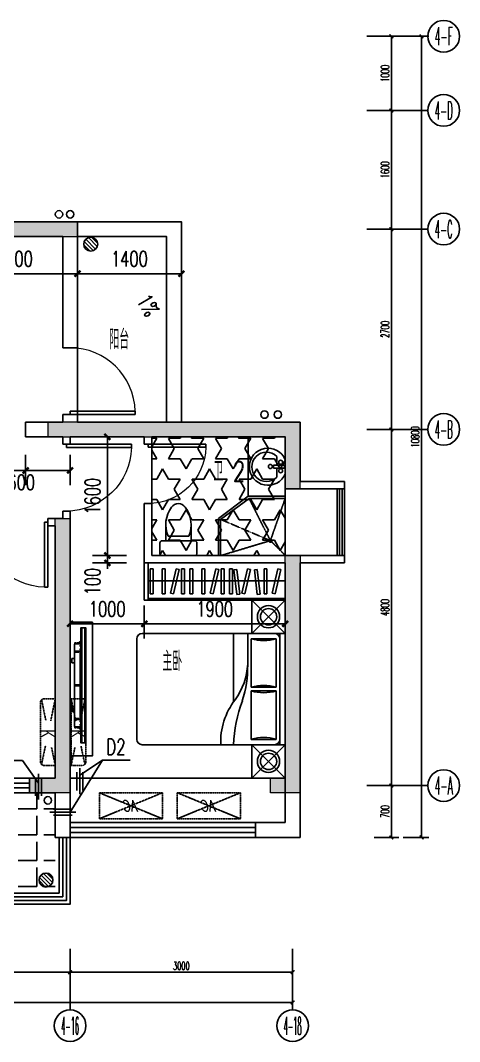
# Model space of a CAD drawing. Extents: x 184967 to 628822, y -100826 to 121332.
# Drawn here: x 327193 to 333115, y 1442 to 15207 of the extents above; entities that cross this region are included whole.
import ezdxf
from ezdxf.enums import TextEntityAlignment as Align

# ---------------------------------------------------------------- set-up
doc = ezdxf.new("R2010")
doc.units = 0
doc.header["$MEASUREMENT"] = 0
doc.linetypes.add('DASH', pattern=[0.35, 0.25, -0.1])
for name, color, linetype in [('1-涂料1', 251, 'Continuous'), ('AXIS_TEXT', 7, 'Continuous'), ('DIM_LEAD', 3, 'Continuous'), ('EQUIP_地漏', 7, 'Continuous'), ('fur', 252, 'Continuous'), ('KT', 8, 'DASH'), ('lvtry', 9, 'Continuous'), ('PS', 60, 'Continuous'), ('PUB_DIM', 3, 'Continuous'), ('pub_dim1', 190, 'Continuous'), ('PUB_TEXT', 7, 'Continuous'), ('TEXT', 7, 'Continuous'), ('VPIPE-凝结', 150, 'TG_N'), ('VPIPE-污水', 2, 'DASH'), ('VPIPE-直饮', 140, 'TG_Y'), ('VPIPE-通气', 7, 'TG_T'), ('VPIPE-雨水', 4, 'TG_Y'), ('WALL', 145, 'Continuous'), ('WINDOW', 141, 'Continuous'), ('厨洁具', 8, 'Continuous'), ('栏杆', 4, 'Continuous'), ('看线', 67, 'Continuous'), ('降板填充', 251, 'Continuous')]:
    doc.layers.add(name, color=color, linetype=linetype)
doc.layers.add('4#6#-col-2F~31F$0$COLU', color=7, linetype='Continuous', lineweight=0)
doc.layers.add('4#6#-col-2F~31F$0$COLU_HATCH', color=251, linetype='Continuous', lineweight=0)
doc.styles.add('_TCH_AXIS', font='COMPLEX', dxfattribs={"bigfont": 'GBCBIG'})
doc.styles.add('_TCH_DIM', font='SIMPLEX', dxfattribs={"bigfont": 'GBCBIG'})
doc.styles.add('_TCH_DIM_T3', font='SIMPLEX', dxfattribs={"width": 0.705882, "bigfont": 'GBCBIG'})
doc.styles.add('COMPLEX', font='COMPLEX')
doc.styles.add('ENGLISH', font='italict.shx')
doc.styles.add('LHZ', font='RS5.SHX', dxfattribs={"width": 0.7, "height": 2000, "bigfont": 'HZTXT.shx'})
doc.styles.get("Standard").update_dxf_attribs({"font": 'gbenor.shx', "bigfont": 'gbcbig.shx'})
doc.styles.add('TG_LINETYPE', font='GBXWXT', dxfattribs={"width": 0.7, "height": 3, "bigfont": 'GBCBIG'})
doc.styles.add('宋体', font='romans.shx', dxfattribs={"height": 2, "bigfont": 'gbcbig.shx'})
doc.styles.add('尺寸标注', font='txt.shx', dxfattribs={"width": 0.6, "height": 110})
doc.linetypes.add('TG_N', pattern='A,3,-0.34,["N",TG_LINETYPE,S=0.1,R=0,X=-0.23,Y=-0.08],0', length=3.34)
doc.linetypes.add('TG_T', pattern='A,2,-0.3,["T",TG_LINETYPE,S=0.1,R=0,X=-0.23,Y=-0.1],0', length=2.3)
doc.linetypes.add('TG_Y', pattern='A,3,-0.34,["Y",TG_LINETYPE,S=0.1,R=0,X=-0.23,Y=-0.08],0', length=3.34)
doc.dimstyles.new('1-50', dxfattribs={"dimscale": 50, "dimtxt": 110, "dimasz": 1, "dimexe": 2, "dimexo": 2, "dimgap": 0.6, "dimtad": 1, "dimdec": 0, "dimrnd": 5, "dimtxsty": '尺寸标注', "dimblk": 'ARCHTICK', "dimcen": 2.5, "dimclrd": 251, "dimclre": 251, "dimclrt": 50, "dimadec": 0, "dimazin": 0, "dimtfac": 1, "dimtdec": 0, "dimtix": 1, "dimtmove": 2, "dimatfit": 3, "dimldrblk": 'DOT', "dimfxl": 0, "dimarcsym": 0})
doc.dimstyles.new('_TCH_ARCH&&80', dxfattribs={"dimtxt": 204, "dimasz": 80, "dimexe": 200, "dimexo": 240, "dimgap": 98, "dimtad": 1, "dimdec": 0, "dimzin": 0, "dimdsep": 46, "dimtxsty": '_TCH_DIM_T3', "dimblk": 'ARCHTICK', "dimcen": 0.09, "dimclrt": 7, "dimazin": 2, "dimtfac": 1, "dimtdec": 0, "dimtix": 1, "dimtmove": 2, "dimatfit": 3, "dimfxl": 0, "dimtolj": 1, "dimtzin": 0, "dimarcsym": 0})

# ---------------------------------------------------------------- blocks, each defined once
blk = doc.blocks.new('$TwtSys$00000141')
for p, q in [((-94, 8), (-10, 92)), ((-94, 8), (-10, 92)), ((-87, -35), (35, 87)), ((-87, -35), (35, 87)), ((-66, -66), (66, 66)), ((-66, -66), (66, 66)), ((-32, -87), (88, 33)), ((-32, -87), (88, 33)), ((11, -92), (92, -11)), ((11, -92), (92, -11))]:
    blk.add_line(p, q)
blk.add_circle((0, 0), 94)
blk.add_circle((0, 0), 94)
blk = doc.blocks.new('A$C66E365A4')
at = {"layer": '栏杆'}
for p, q in [((0, 0), (0, -350)), ((-40, -50), (-40, -300)), ((40, -50), (40, -300))]:
    blk.add_line(p, q, dxfattribs=at)
blk = doc.blocks.new('BGSKT')
at = {"layer": 'KT'}
for p, q in [((296983, 262162), (297281, 262100)), ((297883, 262162), (297640, 262111)), ((297274, 262034), (296998, 261977)), ((297624, 262028), (297869, 261977))]:
    blk.add_line(p, q, dxfattribs=at)
blk.add_lwpolyline([(296983, 262162), (297883, 262162), (297883, 262012, -0.414214), (297833, 261962), (297033, 261962, -0.414214), (296983, 262012)], format="xyb", close=True, dxfattribs=at)
at = {"layer": 'KT', "style": 'LHZ', "width": 0.7}
blk.add_text('K', height=180, dxfattribs=at).set_placement((297397, 261969))
blk = doc.blocks.new('FDBGF')
at = {"layer": 'lvtry'}
for p, q in [((235436, 33878), (234799, 33242)), ((236001, 33312), (235436, 33878)), ((236001, 33312), (235436, 33878)), ((235635, 32989), (235980, 33334)), ((235648, 32959), (236001, 33312)), ((235153, 32888), (234799, 33242)), ((235165, 32918), (234820, 33263)), ((235648, 32959), (235153, 32888)), ((235635, 32989), (235165, 32918))]:
    blk.add_line(p, q, dxfattribs=at)
at = {"layer": 'lvtry', "linetype": 'DASH'}
for q in [(235436, 33878), (234820, 33263), (235165, 32919), (235636, 32989), (235980, 33334)]:
    blk.add_line((235436, 33595), q, dxfattribs=at)
blk.add_circle((235436, 33595), 20, dxfattribs=at)
blk = doc.blocks.new('WRFDXGB')
at = {"layer": 'fur'}
for p, q in [((928926, 867292), (930826, 867292)), ((928926, 867292), (928926, 866792)), ((928976, 867292), (928976, 866792)), ((929005, 867212), (929005, 866876)), ((929045, 867212), (929005, 867212)), ((929045, 866876), (929045, 867212)), ((929165, 867212), (929165, 866876)), ((929206, 867212), (929165, 867212)), ((929206, 866876), (929206, 867212)), ((929355, 867212), (929279, 866884)), ((929318, 866875), (929394, 867203)), ((929394, 867203), (929355, 867212)), ((929428, 867212), (929428, 866876)), ((929468, 867212), (929428, 867212)), ((929468, 866876), (929468, 867212)), ((929541, 867212), (929541, 866876)), ((929581, 867212), (929541, 867212)), ((929581, 866876), (929581, 867212)), ((929700, 867212), (929700, 866876)), ((929741, 867212), (929700, 867212)), ((929741, 866876), (929741, 867212)), ((929890, 867212), (929814, 866884)), ((929853, 866875), (929929, 867203)), ((929929, 867203), (929890, 867212)), ((929963, 867212), (929963, 866876)), ((930003, 867212), (929963, 867212)), ((930003, 866876), (930003, 867212)), ((930076, 867212), (930076, 866876)), ((930116, 867212), (930076, 867212)), ((930116, 866876), (930116, 867212)), ((930174, 867204), (930134, 867199)), ((930134, 867199), (930174, 866866)), ((930214, 866871), (930174, 867204)), ((930319, 867212), (930243, 866884)), ((930282, 866875), (930358, 867203)), ((930358, 867203), (930319, 867212)), ((930450, 867204), (930410, 867199)), ((930410, 867199), (930450, 866866)), ((930490, 866871), (930450, 867204)), ((930540, 867212), (930540, 866876)), ((930580, 867212), (930540, 867212)), ((930580, 866876), (930580, 867212)), ((930728, 867212), (930652, 866884)), ((930691, 866875), (930767, 867203)), ((930767, 867203), (930728, 867212)), ((930826, 867292), (930826, 866792)), ((928976, 867052), (930826, 867052)), ((928926, 866792), (930826, 866792)), ((928976, 866812), (930826, 866812)), ((929005, 866876), (929045, 866876)), ((929165, 866876), (929206, 866876)), ((929279, 866884), (929318, 866875)), ((929428, 866876), (929468, 866876)), ((929541, 866876), (929581, 866876)), ((929700, 866876), (929741, 866876)), ((929814, 866884), (929853, 866875)), ((929963, 866876), (930003, 866876)), ((930076, 866876), (930116, 866876)), ((930174, 866866), (930214, 866871)), ((930243, 866884), (930282, 866875)), ((930450, 866866), (930490, 866871)), ((930540, 866876), (930580, 866876)), ((930652, 866884), (930691, 866875))]:
    blk.add_line(p, q, dxfattribs=at)
blk = doc.blocks.new('_C1IBA')
at = {"layer": 'fur'}
for p, q in [((450, 750), (0, 1200)), ((0, 750), (450, 1200)), ((0, -750), (450, -1200)), ((450, -750), (0, -1200))]:
    blk.add_line(p, q, dxfattribs=at)
at = {"layer": 'fur', "linetype": 'ByBlock'}
for p, q in [((0, -750), (0, 750)), ((72, 750), (0, 750)), ((72, -750), (72, 750)), ((145, 750), (1928, 750)), ((506, 325), (506, 750)), ((699, -169), (699, 750)), ((458, 678), (121, 678)), ((121, 678), (121, 24)), ((458, 24), (458, 678)), ((2000, 678), (2000, -678)), ((121, 24), (458, 24)), ((458, -24), (121, -24)), ((121, -24), (121, -678)), ((458, -678), (458, -24)), ((121, -678), (458, -678)), ((72, -750), (0, -750)), ((1928, -750), (145, -750))]:
    blk.add_line(p, q, dxfattribs=at)
at = {"layer": 'fur'}
for points in [[(0, 750), (450, 750), (450, 1200), (0, 1200)], [(0, -750), (450, -750), (450, -1200), (0, -1200)]]:
    blk.add_lwpolyline(points, close=True, dxfattribs=at)
for centre, radius in [((225, 975), 150), ((225, 975), 110), ((225, -975), 150), ((225, -975), 110)]:
    blk.add_circle(centre, radius, dxfattribs=at)
at = {"layer": 'fur', "linetype": 'ByBlock'}
for centre, radius, start, end in [((145, 678), 72.3, 90, 180), ((1928, 678), 72.3, 0, 90), ((289, 1256), 603, 253.7398, 286.2602), ((1391, 377), 886, 182.5398, 216.0403), ((2019, 306), 1513, 179.2582, 197.8034), ((289, -554), 603, 73.7398, 106.2602), ((289, 554), 603, 253.7398, 286.2602), ((-1237, -834), 1937, 2.4934, 20.4717), ((-52, -712), 922, 357.6218, 37.951), ((145, -678), 72.3, 180, 270), ((289, -1256), 603, 73.7398, 106.2602), ((1928, -678), 72.3, 270, 0)]:
    blk.add_arc(centre, radius, start, end, dxfattribs=at)
at = {"layer": 'fur', "flags": 9}
for tag in ['XSIZE', 'YSIZE']:
    blk.add_attdef(tag, (0, 0), '', height=0.5, dxfattribs=at)
blk = doc.blocks.new('YJ02')
at = {"layer": 'fur'}
h = blk.add_hatch(dxfattribs=at)
h.set_pattern_fill('ANSI31,_O', color=256, scale=25, angle=270)
h.set_pattern_definition([(315, (4797.172, 52439.616), (2.2097087, 2.2097087), [])])
h.paths.add_polyline_path([(-350, -65), (-350, -75), (-360, -75), (-360, -65)])
h = blk.add_hatch(dxfattribs=at)
h.set_pattern_fill('ANSI31,_O', color=256, scale=25, angle=270)
h.set_pattern_definition([(315, (5257.172, 52439.616), (2.2097087, 2.2097087), [])])
h.paths.add_polyline_path([(350, -65), (350, -75), (360, -75), (360, -65)])
h = blk.add_hatch(dxfattribs=at)
h.set_pattern_fill('ANSI31,_O', color=256, scale=25, angle=270)
h.set_pattern_definition([(315, (4827.172, 52439.616), (2.2097087, 2.2097087), [])])
h.paths.add_polyline_path([(-372, -147), (-372, -136), (-382, -136), (-382, -147)])
h = blk.add_hatch(dxfattribs=at)
h.set_pattern_fill('ANSI31,_O', color=256, scale=25, angle=270)
h.set_pattern_definition([(315, (5227.172, 52439.616), (2.2097087, 2.2097087), [])])
h.paths.add_polyline_path([(372, -147), (372, -136), (382, -136), (382, -147)])
for p, q in [((-390, -84.9), (-390, -65)), ((-380.6, -79.4), (-390, -65)), ((-380.6, -99.3), (-390, -84.9)), ((-380.6, -119.3), (-380.6, -79.4)), ((-372, -79.4), (-380.6, -79.4)), ((372, -79.4), (380.6, -79.4)), ((380.6, -79.4), (390, -65)), ((380.6, -119.3), (380.6, -79.4)), ((380.6, -99.3), (390, -84.9)), ((390, -84.9), (390, -65)), ((-380.6, -99.3), (-372, -99.3)), ((-372, -119.3), (-380.6, -119.3)), ((-234.3, -152), (-234.3, -189)), ((-194.3, -152), (-194.3, -189)), ((201.4, -152), (201.4, -189)), ((241.4, -152), (241.4, -189)), ((380.6, -99.3), (372, -99.3)), ((372, -119.3), (380.6, -119.3)), ((-194.3, -189), (-234.3, -189)), ((241.4, -189), (201.4, -189))]:
    blk.add_line(p, q, dxfattribs=at)
for points in [[(517, -12), (517, 0), (-517, 0), (-517, -12)], [(517, -53), (517, -65), (-517, -65), (-517, -53)], [(-298.4, -152), (-298.4, -94.7), (-308.4, -94.7), (-308.4, -152)], [(298.4, -152), (298.4, -94.7), (308.4, -94.7), (308.4, -152)]]:
    blk.add_lwpolyline(points, dxfattribs=at)
for points in [[(518, -12), (518, -53), (-518, -53), (-518, -12)], [(-350, -65), (-350, -75), (-360, -75), (-360, -65)], [(350, -65), (350, -75), (360, -75), (360, -65)], [(-372, -147), (-372, -136), (-382, -136), (-382, -147)], [(372, -147), (372, -136), (382, -136), (382, -147)]]:
    blk.add_lwpolyline(points, close=True, dxfattribs=at)
for points in [[(-372, -65), (-372, -147, 0.414214), (-367, -152), (367, -152, 0.414214), (372, -147), (372, -65)], [(330, -65), (330, -70, -0.414214), (325, -75), (-325, -75, -0.414214), (-330, -70), (-330, -65)], [(-5, -152), (-5, -94.7, -0.8844), (5, -94.7), (5, -152)]]:
    blk.add_lwpolyline(points, format="xyb", dxfattribs=at)
blk = doc.blocks.new('awrtt')
at = {"layer": 'KT', "linetype": 'DASH'}
for p, q in [((195123, -20713), (194273, -20713)), ((194273, -20713), (194516, -20813)), ((195123, -20713), (194273, -21063)), ((194273, -21063), (194273, -20713)), ((194273, -20713), (195123, -21063)), ((194880, -20813), (195123, -20713)), ((195123, -21063), (195123, -20713)), ((195123, -21063), (195123, -20713)), ((194273, -21063), (194516, -20963)), ((194880, -20963), (195123, -21063)), ((194273, -21063), (195123, -21063))]:
    blk.add_line(p, q, dxfattribs=at)
at = {"layer": 'KT', "linetype": 'DASH', "style": 'ENGLISH', "width": 0.75}
blk.add_text('AC', height=150, dxfattribs=at).set_placement((194698, -20888), align=Align.MIDDLE_CENTER)
blk = doc.blocks.new('$plan$00001613')
at = {"layer": 'lvtry'}
for p, q in [((-260, -140), (-260, 140)), ((-200, 170), (-200, -170))]:
    blk.add_line(p, q, dxfattribs=at)
blk.add_lwpolyline([(-430, -170), (-200, -170), (-200, -220, 0.414214), (-170, -250), (-30, -250, 0.414214), (0, -220), (0, 220, 0.414214), (-30, 250), (-170, 250, 0.414214), (-200, 220), (-200, 170), (-430, 170)], format="xyb", dxfattribs=at)
for centre, radius, start, end in [((-413, -227), 398, 67.4505, 126.6381), ((-590, 0), 110, 123.4509, 236.5491), ((-413, 227), 398, 233.3619, 292.5495)]:
    blk.add_arc(centre, radius, start, end, dxfattribs=at)
blk = doc.blocks.new('$plan$00001628')
for p, q in [((-20, 0), (20, 0)), ((20, 0), (20, -150)), ((-23, -104), (-144, -104)), ((-20, -150), (-20, 0)), ((136, -104), (24, -104)), ((20, -150), (-20, -150))]:
    blk.add_line(p, q)
blk.add_lwpolyline([(-97, 9, 5.110404), (92, 9)], format="xyb", close=True)
for centre, radius in [((-57, -52), 26.7), ((57, -52), 26.7), ((0, -190), 27.8)]:
    blk.add_circle(centre, radius)
blk.add_arc((-4, -243), 197, 135.2527, 44.7473)
blk = doc.blocks.new('_ArchTick')
at = {"color": 0, "linetype": 'ByBlock', "const_width": 0.4}
blk.add_lwpolyline([(-0.5, -0.5), (0.5, 0.5)], dxfattribs=at)
blk = doc.blocks.new('*D609')
at = {"layer": 'Defpoints', "color": 0, "transparency": 16777216}
for p in [(328365, 7993), (328863, 7993), (328863, 7893)]:
    blk.add_point(p, dxfattribs=at)
at = {"layer": 'pub_dim1', "color": 0, "lineweight": -2, "transparency": 16777216}
for p, q in [((328623, 7993), (328165, 7993)), ((328365, 7993), (328365, 8073)), ((328365, 7893), (328365, 7993)), ((328623, 7893), (328165, 7893)), ((328365, 7893), (328365, 7813))]:
    blk.add_line(p, q, dxfattribs=at)
at = {"layer": 'pub_dim1', "color": 0, "lineweight": -2, "transparency": 16777216, "xscale": 80, "yscale": 80, "zscale": 80}
for p, rotation in [((328365, 7993), 270), ((328365, 7893), 90)]:
    blk.add_blockref('_ArchTick', p, dxfattribs=dict(at, rotation=rotation))
at = {"layer": 'pub_dim1', "color": 7, "transparency": 16777216, "insert": (328165, 7642), "char_height": 204, "attachment_point": 5, "rotation": 90, "style": '_TCH_DIM_T3'}
blk.add_mtext('\\A1;100', dxfattribs=at)
blk = doc.blocks.new('*D610')
at = {"layer": 'Defpoints', "color": 0, "transparency": 16777216}
for p in [(328365, 9593), (328863, 9593), (328863, 7993)]:
    blk.add_point(p, dxfattribs=at)
at = {"layer": 'pub_dim1', "color": 0, "lineweight": -2, "transparency": 16777216}
for p, q in [((328623, 9593), (328165, 9593)), ((328365, 7993), (328365, 9593)), ((328623, 7993), (328165, 7993))]:
    blk.add_line(p, q, dxfattribs=at)
at = {"layer": 'pub_dim1', "color": 0, "lineweight": -2, "transparency": 16777216, "xscale": 80, "yscale": 80, "zscale": 80}
for p, rotation in [((328365, 9593), 90), ((328365, 7993), 270)]:
    blk.add_blockref('_ArchTick', p, dxfattribs=dict(at, rotation=rotation))
at = {"layer": 'pub_dim1', "color": 7, "transparency": 16777216, "insert": (328165, 8793), "char_height": 204, "attachment_point": 5, "rotation": 90, "style": '_TCH_DIM_T3'}
blk.add_mtext('\\A1;1600', dxfattribs=at)
blk = doc.blocks.new('*D611')
at = {"layer": 'Defpoints', "color": 0, "transparency": 16777216}
for p in [(328863, 7558), (330763, 7558), (330763, 7073)]:
    blk.add_point(p, dxfattribs=at)
at = {"layer": 'pub_dim1', "color": 0, "lineweight": -2, "transparency": 16777216}
for p, q in [((328863, 7318), (328863, 6873)), ((330763, 7318), (330763, 6873)), ((328863, 7073), (330763, 7073))]:
    blk.add_line(p, q, dxfattribs=at)
at = {"layer": 'pub_dim1', "color": 0, "lineweight": -2, "transparency": 16777216, "xscale": 80, "yscale": 80, "zscale": 80, "rotation": 180}
blk.add_blockref('_ArchTick', (328863, 7073), dxfattribs=at)
at = {"layer": 'pub_dim1', "color": 0, "lineweight": -2, "transparency": 16777216, "xscale": 80, "yscale": 80, "zscale": 80}
blk.add_blockref('_ArchTick', (330763, 7073), dxfattribs=at)
at = {"layer": 'pub_dim1', "color": 7, "transparency": 16777216, "insert": (329813, 7273), "char_height": 204, "attachment_point": 5, "style": '_TCH_DIM_T3'}
blk.add_mtext('\\A1;1900', dxfattribs=at)
blk = doc.blocks.new('*D612')
at = {"layer": 'Defpoints', "color": 0, "transparency": 16777216}
for p in [(327863, 7558), (328863, 7558), (328863, 7073)]:
    blk.add_point(p, dxfattribs=at)
at = {"layer": 'pub_dim1', "color": 0, "lineweight": -2, "transparency": 16777216}
for p, q in [((327863, 7318), (327863, 6873)), ((328863, 7318), (328863, 6873)), ((327863, 7073), (328863, 7073))]:
    blk.add_line(p, q, dxfattribs=at)
at = {"layer": 'pub_dim1', "color": 0, "lineweight": -2, "transparency": 16777216, "xscale": 80, "yscale": 80, "zscale": 80, "rotation": 180}
blk.add_blockref('_ArchTick', (327863, 7073), dxfattribs=at)
at = {"layer": 'pub_dim1', "color": 0, "lineweight": -2, "transparency": 16777216, "xscale": 80, "yscale": 80, "zscale": 80}
blk.add_blockref('_ArchTick', (328863, 7073), dxfattribs=at)
at = {"layer": 'pub_dim1', "color": 7, "transparency": 16777216, "insert": (328363, 7273), "char_height": 204, "attachment_point": 5, "style": '_TCH_DIM_T3'}
blk.add_mtext('\\A1;1000', dxfattribs=at)
blk = doc.blocks.new('*D618')
at = {"layer": 'Defpoints', "color": 0, "transparency": 16777216}
for p in [(326363, 9593), (327263, 9593), (327263, 9140)]:
    blk.add_point(p, dxfattribs=at)
at = {"layer": 'pub_dim1', "color": 0, "lineweight": -2, "transparency": 16777216}
for p, q in [((326363, 9353), (326363, 8940)), ((327263, 9353), (327263, 8940)), ((326363, 9140), (327263, 9140))]:
    blk.add_line(p, q, dxfattribs=at)
at = {"layer": 'pub_dim1', "color": 0, "lineweight": -2, "transparency": 16777216, "xscale": 80, "yscale": 80, "zscale": 80, "rotation": 180}
blk.add_blockref('_ArchTick', (326363, 9140), dxfattribs=at)
at = {"layer": 'pub_dim1', "color": 0, "lineweight": -2, "transparency": 16777216, "xscale": 80, "yscale": 80, "zscale": 80}
blk.add_blockref('_ArchTick', (327263, 9140), dxfattribs=at)
at = {"layer": 'pub_dim1', "color": 7, "transparency": 16777216, "insert": (326813, 9340), "char_height": 204, "attachment_point": 5, "style": '_TCH_DIM_T3'}
blk.add_mtext('\\A1;900', dxfattribs=at)
blk = doc.blocks.new('*D619')
at = {"layer": 'Defpoints', "color": 0, "transparency": 16777216}
for p in [(327263, 9593), (327863, 9593), (327863, 9140)]:
    blk.add_point(p, dxfattribs=at)
at = {"layer": 'pub_dim1', "color": 0, "lineweight": -2, "transparency": 16777216}
for p, q in [((327263, 9353), (327263, 8940)), ((327863, 9353), (327863, 8940)), ((327263, 9140), (327863, 9140))]:
    blk.add_line(p, q, dxfattribs=at)
at = {"layer": 'pub_dim1', "color": 0, "lineweight": -2, "transparency": 16777216, "xscale": 80, "yscale": 80, "zscale": 80, "rotation": 180}
blk.add_blockref('_ArchTick', (327263, 9140), dxfattribs=at)
at = {"layer": 'pub_dim1', "color": 0, "lineweight": -2, "transparency": 16777216, "xscale": 80, "yscale": 80, "zscale": 80}
blk.add_blockref('_ArchTick', (327863, 9140), dxfattribs=at)
at = {"layer": 'pub_dim1', "color": 7, "transparency": 16777216, "insert": (327204, 8980), "char_height": 204, "attachment_point": 5, "style": '_TCH_DIM_T3'}
blk.add_mtext('\\A1;600', dxfattribs=at)
blk = doc.blocks.new('*D623')
at = {"layer": 'Defpoints', "color": 0, "transparency": 16777216}
for p in [(327963, 11793), (326263, 11249), (327963, 11249)]:
    blk.add_point(p, dxfattribs=at)
at = {"layer": 'pub_dim1', "color": 0, "lineweight": -2, "transparency": 16777216}
for p, q in [((326263, 11489), (326263, 11993)), ((327963, 11489), (327963, 11993)), ((326263, 11793), (327963, 11793))]:
    blk.add_line(p, q, dxfattribs=at)
at = {"layer": 'pub_dim1', "color": 0, "lineweight": -2, "transparency": 16777216, "xscale": 80, "yscale": 80, "zscale": 80, "rotation": 180}
blk.add_blockref('_ArchTick', (326263, 11793), dxfattribs=at)
at = {"layer": 'pub_dim1', "color": 0, "lineweight": -2, "transparency": 16777216, "xscale": 80, "yscale": 80, "zscale": 80}
blk.add_blockref('_ArchTick', (327963, 11793), dxfattribs=at)
at = {"layer": 'pub_dim1', "color": 7, "transparency": 16777216, "insert": (327113, 11993), "char_height": 204, "attachment_point": 5, "style": '_TCH_DIM_T3'}
blk.add_mtext('\\A1;1700', dxfattribs=at)
blk = doc.blocks.new('*D624')
at = {"layer": 'Defpoints', "color": 0, "transparency": 16777216}
for p in [(329363, 11793), (327963, 11249), (329363, 11249)]:
    blk.add_point(p, dxfattribs=at)
at = {"layer": 'pub_dim1', "color": 0, "lineweight": -2, "transparency": 16777216}
for p, q in [((327963, 11489), (327963, 11993)), ((329363, 11489), (329363, 11993)), ((327963, 11793), (329363, 11793))]:
    blk.add_line(p, q, dxfattribs=at)
at = {"layer": 'pub_dim1', "color": 0, "lineweight": -2, "transparency": 16777216, "xscale": 80, "yscale": 80, "zscale": 80, "rotation": 180}
blk.add_blockref('_ArchTick', (327963, 11793), dxfattribs=at)
at = {"layer": 'pub_dim1', "color": 0, "lineweight": -2, "transparency": 16777216, "xscale": 80, "yscale": 80, "zscale": 80}
blk.add_blockref('_ArchTick', (329363, 11793), dxfattribs=at)
at = {"layer": 'pub_dim1', "color": 7, "transparency": 16777216, "insert": (328663, 11993), "char_height": 204, "attachment_point": 5, "style": '_TCH_DIM_T3'}
blk.add_mtext('\\A1;1400', dxfattribs=at)
blk = doc.blocks.new('$DorLib2D$00000001')
for p, q in [((0.45, 0.975), (0.5, 0.975)), ((0.45, 0), (0.45, 0.975)), ((0.5, 0), (0.5, 0.975)), ((0.5, 0), (0.45, 0))]:
    blk.add_line(p, q)
at = {"lineweight": 13}
blk.add_arc((0.475, 0), 0.975, 91.4693, 180, dxfattribs=at)
blk = doc.blocks.new('$WINLIB2D$00000001')
at = {"color": 0}
for points in [[(-0.5, 0.5), (-0.5, -0.5)], [(-0.5, 0.5), (0.5, 0.5)], [(0.5, -0.5), (0.5, 0.5)], [(0.5, 0.1667), (-0.5, 0.1667)], [(0.5, -0.1667), (-0.5, -0.1667)], [(-0.5, -0.5), (0.5, -0.5)]]:
    blk.add_lwpolyline(points, dxfattribs=at)
blk = doc.blocks.new('*D703')
at = {"layer": 'Defpoints', "color": 0, "linetype": 'ByBlock', "transparency": 16777216}
for p in [(331863, 14993), (332602, 14993), (331863, 4193)]:
    blk.add_point(p, dxfattribs=at)
at = {"layer": 'PUB_DIM', "color": 251, "lineweight": -2, "transparency": 16777216}
for p, q in [((332352, 14993), (332702, 14993)), ((332602, 4193), (332602, 14993)), ((332352, 4193), (332702, 4193))]:
    blk.add_line(p, q, dxfattribs=at)
at = {"layer": 'PUB_DIM', "color": 251, "linetype": 'ByBlock', "lineweight": -2, "transparency": 16777216, "xscale": 50, "yscale": 50, "zscale": 50}
for p, rotation in [((332602, 14993), 90), ((332602, 4193), 270)]:
    blk.add_blockref('_ArchTick', p, dxfattribs=dict(at, rotation=rotation))
at = {"layer": 'PUB_DIM', "color": 50, "linetype": 'ByBlock', "transparency": 16777216, "insert": (332517, 9593), "char_height": 110, "attachment_point": 5, "rotation": 90, "style": '尺寸标注'}
blk.add_mtext('10800', dxfattribs=at)
blk = doc.blocks.new('_Dot')
at = {"color": 0, "linetype": 'ByBlock', "lineweight": -2}
blk.add_line((-0.5, 0), (-1, 0), dxfattribs=at)
at = {"color": 0, "linetype": 'ByBlock', "const_width": 0.5}
blk.add_lwpolyline([(-0.25, 0, 1), (0.25, 0, 1)], format="xyb", close=True, dxfattribs=at)
blk = doc.blocks.new('_AXISO')
blk.add_circle((0, 0), 0.5)
at = {"layer": 'AXIS_TEXT', "style": 'COMPLEX', "width": 1.041667}
blk.add_attdef('A', text='', height=0.56, dxfattribs=at).set_placement((-0.25, -0.28), (0.25, -0.28), align=Align.FIT)
blk = doc.blocks.new('*D704')
at = {"layer": 'Defpoints', "color": 0, "linetype": 'ByBlock', "transparency": 16777216}
for p in [(331878, 14993), (332195, 14993), (331878, 13993)]:
    blk.add_point(p, dxfattribs=at)
at = {"layer": 'PUB_DIM', "color": 251, "lineweight": -2, "transparency": 16777216}
for p, q in [((331978, 14993), (332295, 14993)), ((332195, 13993), (332195, 14993)), ((331978, 13993), (332295, 13993))]:
    blk.add_line(p, q, dxfattribs=at)
at = {"layer": 'PUB_DIM', "color": 251, "linetype": 'ByBlock', "lineweight": -2, "transparency": 16777216, "xscale": 50, "yscale": 50, "zscale": 50}
for p, rotation in [((332195, 14993), 90), ((332195, 13993), 270)]:
    blk.add_blockref('_ArchTick', p, dxfattribs=dict(at, rotation=rotation))
at = {"layer": 'PUB_DIM', "color": 50, "linetype": 'ByBlock', "transparency": 16777216, "insert": (332110, 14493), "char_height": 110, "attachment_point": 5, "rotation": 90, "style": '尺寸标注'}
blk.add_mtext('1000', dxfattribs=at)
blk = doc.blocks.new('*D705')
at = {"layer": 'Defpoints', "color": 0, "linetype": 'ByBlock', "transparency": 16777216}
for p in [(331878, 13993), (331863, 12393), (332195, 12393)]:
    blk.add_point(p, dxfattribs=at)
at = {"layer": 'PUB_DIM', "color": 251, "lineweight": -2, "transparency": 16777216}
for p, q in [((331978, 13993), (332295, 13993)), ((332195, 13993), (332195, 12393)), ((331963, 12393), (332295, 12393))]:
    blk.add_line(p, q, dxfattribs=at)
at = {"layer": 'PUB_DIM', "color": 251, "linetype": 'ByBlock', "lineweight": -2, "transparency": 16777216, "xscale": 50, "yscale": 50, "zscale": 50}
for p, rotation in [((332195, 13993), 90), ((332195, 12393), 270)]:
    blk.add_blockref('_ArchTick', p, dxfattribs=dict(at, rotation=rotation))
at = {"layer": 'PUB_DIM', "color": 50, "linetype": 'ByBlock', "transparency": 16777216, "insert": (332110, 13193), "char_height": 110, "attachment_point": 5, "rotation": 90, "style": '尺寸标注'}
blk.add_mtext('1600', dxfattribs=at)
blk = doc.blocks.new('*D706')
at = {"layer": 'Defpoints', "color": 0, "linetype": 'ByBlock', "transparency": 16777216}
for p in [(331863, 12393), (331863, 9693), (332195, 9693)]:
    blk.add_point(p, dxfattribs=at)
at = {"layer": 'PUB_DIM', "color": 251, "lineweight": -2, "transparency": 16777216}
for p, q in [((331963, 12393), (332295, 12393)), ((332195, 12393), (332195, 9693)), ((331963, 9693), (332295, 9693))]:
    blk.add_line(p, q, dxfattribs=at)
at = {"layer": 'PUB_DIM', "color": 251, "linetype": 'ByBlock', "lineweight": -2, "transparency": 16777216, "xscale": 50, "yscale": 50, "zscale": 50}
for p, rotation in [((332195, 12393), 90), ((332195, 9693), 270)]:
    blk.add_blockref('_ArchTick', p, dxfattribs=dict(at, rotation=rotation))
at = {"layer": 'PUB_DIM', "color": 50, "linetype": 'ByBlock', "transparency": 16777216, "insert": (332110, 11043), "char_height": 110, "attachment_point": 5, "rotation": 90, "style": '尺寸标注'}
blk.add_mtext('2700', dxfattribs=at)
blk = doc.blocks.new('*D707')
at = {"layer": 'Defpoints', "color": 0, "linetype": 'ByBlock', "transparency": 16777216}
for p in [(331863, 9693), (331863, 4893), (332195, 4893)]:
    blk.add_point(p, dxfattribs=at)
at = {"layer": 'PUB_DIM', "color": 251, "lineweight": -2, "transparency": 16777216}
for p, q in [((331963, 9693), (332295, 9693)), ((332195, 9693), (332195, 4893)), ((331963, 4893), (332295, 4893))]:
    blk.add_line(p, q, dxfattribs=at)
at = {"layer": 'PUB_DIM', "color": 251, "linetype": 'ByBlock', "lineweight": -2, "transparency": 16777216, "xscale": 50, "yscale": 50, "zscale": 50}
for p, rotation in [((332195, 9693), 90), ((332195, 4893), 270)]:
    blk.add_blockref('_ArchTick', p, dxfattribs=dict(at, rotation=rotation))
at = {"layer": 'PUB_DIM', "color": 50, "linetype": 'ByBlock', "transparency": 16777216, "insert": (332110, 7293), "char_height": 110, "attachment_point": 5, "rotation": 90, "style": '尺寸标注'}
blk.add_mtext('4800', dxfattribs=at)
blk = doc.blocks.new('*D708')
at = {"layer": 'Defpoints', "color": 0, "linetype": 'ByBlock', "transparency": 16777216}
for p in [(331863, 4893), (331863, 4193), (332195, 4193)]:
    blk.add_point(p, dxfattribs=at)
at = {"layer": 'PUB_DIM', "color": 251, "lineweight": -2, "transparency": 16777216}
for p, q in [((331963, 4893), (332295, 4893)), ((332195, 4893), (332195, 4193)), ((331963, 4193), (332295, 4193))]:
    blk.add_line(p, q, dxfattribs=at)
at = {"layer": 'PUB_DIM', "color": 251, "linetype": 'ByBlock', "lineweight": -2, "transparency": 16777216, "xscale": 50, "yscale": 50, "zscale": 50}
for p, rotation in [((332195, 4893), 90), ((332195, 4193), 270)]:
    blk.add_blockref('_ArchTick', p, dxfattribs=dict(at, rotation=rotation))
at = {"layer": 'PUB_DIM', "color": 50, "linetype": 'ByBlock', "transparency": 16777216, "insert": (332110, 4543), "char_height": 110, "attachment_point": 5, "rotation": 90, "style": '尺寸标注'}
blk.add_mtext('700', dxfattribs=at)
blk = doc.blocks.new('*D709')
at = {"layer": 'Defpoints', "color": 0, "linetype": 'ByBlock', "transparency": 16777216}
for p in [(321363, 2693), (330863, 2693), (330863, 1968)]:
    blk.add_point(p, dxfattribs=at)
at = {"layer": 'PUB_DIM', "color": 251, "lineweight": -2, "transparency": 16777216}
for p, q in [((321363, 2218), (321363, 1868)), ((330863, 2218), (330863, 1868)), ((321363, 1968), (330863, 1968))]:
    blk.add_line(p, q, dxfattribs=at)
at = {"layer": 'PUB_DIM', "color": 251, "linetype": 'ByBlock', "lineweight": -2, "transparency": 16777216, "xscale": 50, "yscale": 50, "zscale": 50, "rotation": 180}
blk.add_blockref('_ArchTick', (321363, 1968), dxfattribs=at)
at = {"layer": 'PUB_DIM', "color": 251, "linetype": 'ByBlock', "lineweight": -2, "transparency": 16777216, "xscale": 50, "yscale": 50, "zscale": 50}
blk.add_blockref('_ArchTick', (330863, 1968), dxfattribs=at)
at = {"layer": 'PUB_DIM', "color": 50, "linetype": 'ByBlock', "transparency": 16777216, "insert": (326113, 2053), "char_height": 110, "attachment_point": 5, "style": '尺寸标注'}
blk.add_mtext('9500', dxfattribs=at)
blk = doc.blocks.new('*D711')
at = {"layer": 'Defpoints', "color": 0, "linetype": 'ByBlock', "transparency": 16777216}
for p in [(325163, 2693), (327863, 2693), (327863, 2377)]:
    blk.add_point(p, dxfattribs=at)
at = {"layer": 'PUB_DIM', "color": 251, "lineweight": -2, "transparency": 16777216}
for p, q in [((325163, 2593), (325163, 2277)), ((327863, 2593), (327863, 2277)), ((325163, 2377), (327863, 2377))]:
    blk.add_line(p, q, dxfattribs=at)
at = {"layer": 'PUB_DIM', "color": 251, "linetype": 'ByBlock', "lineweight": -2, "transparency": 16777216, "xscale": 50, "yscale": 50, "zscale": 50, "rotation": 180}
blk.add_blockref('_ArchTick', (325163, 2377), dxfattribs=at)
at = {"layer": 'PUB_DIM', "color": 251, "linetype": 'ByBlock', "lineweight": -2, "transparency": 16777216, "xscale": 50, "yscale": 50, "zscale": 50}
blk.add_blockref('_ArchTick', (327863, 2377), dxfattribs=at)
at = {"layer": 'PUB_DIM', "color": 50, "linetype": 'ByBlock', "transparency": 16777216, "insert": (326513, 2462), "char_height": 110, "attachment_point": 5, "style": '尺寸标注'}
blk.add_mtext('2700', dxfattribs=at)
blk = doc.blocks.new('*D712')
at = {"layer": 'Defpoints', "color": 0, "linetype": 'ByBlock', "transparency": 16777216}
for p in [(327863, 2693), (330863, 2693), (330863, 2377)]:
    blk.add_point(p, dxfattribs=at)
at = {"layer": 'PUB_DIM', "color": 251, "lineweight": -2, "transparency": 16777216}
for p, q in [((327863, 2593), (327863, 2277)), ((330863, 2593), (330863, 2277)), ((327863, 2377), (330863, 2377))]:
    blk.add_line(p, q, dxfattribs=at)
at = {"layer": 'PUB_DIM', "color": 251, "linetype": 'ByBlock', "lineweight": -2, "transparency": 16777216, "xscale": 50, "yscale": 50, "zscale": 50, "rotation": 180}
blk.add_blockref('_ArchTick', (327863, 2377), dxfattribs=at)
at = {"layer": 'PUB_DIM', "color": 251, "linetype": 'ByBlock', "lineweight": -2, "transparency": 16777216, "xscale": 50, "yscale": 50, "zscale": 50}
blk.add_blockref('_ArchTick', (330863, 2377), dxfattribs=at)
at = {"layer": 'PUB_DIM', "color": 50, "linetype": 'ByBlock', "transparency": 16777216, "insert": (329363, 2462), "char_height": 110, "attachment_point": 5, "style": '尺寸标注'}
blk.add_mtext('3000', dxfattribs=at)

msp = doc.modelspace()

# ---------------------------------------------------------------- hatches: boundary and pattern name
at = {"layer": '1-涂料1'}
h = msp.add_hatch(dxfattribs=at)
h.set_pattern_fill('ANGLE', color=256, scale=100, style=0)
h.set_pattern_definition([(180, (930569.2, 57316.4), (0, 349.25), [254, -95.25]), (90, (930569.2, 57316.4), (349.25, 2e-14), [254, -95.25])])
h.paths.add_polyline_path([(327663.4, 3493.4), (327663.4, 4645.4), (327625.4, 4793.4), (325922.1, 4775.1), (321363.4, 4793.4), (321363.4, 3543.4)])
at = {"layer": '4#6#-col-2F~31F$0$COLU_HATCH'}
for points in [[(326263.4, 12293.4), (327963.4, 12293.4), (327963.4, 12493.4), (326063.4, 12493.4), (326063.4, 11893.4), (326263.4, 11893.4)], [(327563.4, 9793.4), (327563.4, 9593.4), (330763.4, 9593.4), (330763.4, 8893.4), (330963.4, 8893.4), (330963.4, 9793.4)], [(327663.4, 4793.4), (327313.4, 4793.4), (327313.4, 4993.4), (327663.4, 4993.4), (327663.4, 8493.4), (327863.4, 8493.4), (327863.4, 4793.4)], [(330763.4, 4793.4), (330563.4, 4793.4), (330563.4, 4993.4), (330763.4, 4993.4), (330763.4, 7993.4), (330963.4, 7993.4), (330963.4, 4793.4)]]:
    msp.add_hatch(color=252, dxfattribs=at).paths.add_polyline_path(points)
at = {"layer": '降板填充', "linetype": 'DASH'}
h = msp.add_hatch(dxfattribs=at)
h.set_pattern_fill('STARS', color=256, scale=200, style=0)
h.set_pattern_definition([(7e-15, (-1323398.47, 56042.13), (0, 274.963), [158.75, -158.75]), (60, (-1323398.47, 56042.13), (-238.124943, 137.4815), [158.75, -158.75]), (120, (-1323319.1, 56179.6), (-238.124943, -137.4815), [158.75, -158.75])])
h.paths.add_polyline_path([(330763.4, 9593.4), (328963.4, 9593.4), (328963.4, 7993.4), (330763.4, 7993.4)])

# ---------------------------------------------------------------- linework, layer by layer
at = {"layer": '4#6#-col-2F~31F$0$COLU', "color": 6}
for points in [[(326263.4, 12293.4), (327963.4, 12293.4), (327963.4, 12493.4), (326063.4, 12493.4), (326063.4, 11893.4), (326263.4, 11893.4)], [(327563.4, 9793.4), (327563.4, 9593.4), (330763.4, 9593.4), (330763.4, 8893.4), (330963.4, 8893.4), (330963.4, 9793.4)]]:
    msp.add_lwpolyline(points, close=True, dxfattribs=at)
for points in [[(327663.4, 4793.4), (327313.4, 4793.4), (327313.4, 4993.4), (327663.4, 4993.4), (327663.4, 8493.4), (327863.4, 8493.4), (327863.4, 4793.4), (327663.4, 4793.4)], [(330763.4, 4793.4), (330563.4, 4793.4), (330563.4, 4993.4), (330763.4, 4993.4), (330763.4, 7993.4), (330963.4, 7993.4), (330963.4, 4793.4), (330763.4, 4793.4)]]:
    msp.add_lwpolyline(points, dxfattribs=at)
at = {"layer": 'DIM_LEAD'}
for p, q in [((327222.2, 5232.9), (326849.7, 5232.9)), ((327436.9, 4923.9), (327222.2, 5232.9)), ((327436.9, 4923.9), (327222.2, 5232.9)), ((327436.9, 4923.9), (327222.2, 5232.9)), ((327863.4, 4535.2), (328301.4, 5233.9)), ((327863.4, 4535.2), (328301.4, 5233.9)), ((327994.4, 5033.9), (328301.4, 5233.9)), ((328301.4, 5233.9), (328673.9, 5233.9))]:
    msp.add_line(p, q, dxfattribs=at)
at = {"layer": 'lvtry'}
msp.add_lwpolyline([(330263.4, 8793.4), (330263.4, 9593.4), (330763.4, 9593.4), (330763.4, 8793.4), (330263.4, 8793.4)], dxfattribs=at)
at = {"layer": 'PS'}
msp.add_lwpolyline([(328844.2, 11189, 0, 0, 0), (328681.4, 11466.1, 80, 0, 0), (328529.4, 11724.7, 0, 0, 0)], format="xyseb", dxfattribs=at)
at = {"layer": 'PUB_DIM', "linetype": 'ByBlock'}
for p, q in [((331863.4, 14993.4), (332688.2, 14993.4)), ((331863.4, 13993.4), (332688.2, 13993.4)), ((331863.4, 12393.4), (332688.2, 12393.4)), ((331863.4, 9693.4), (332688.2, 9693.4)), ((331863.4, 4893.4), (332688.2, 4893.4)), ((327863.4, 2693.4), (327863.4, 1868.5)), ((330863.4, 2693.4), (330863.4, 1868.5))]:
    msp.add_line(p, q, dxfattribs=at)
at = {"layer": 'VPIPE-凝结', "linetype": 'Continuous'}
msp.add_circle((327563.4, 4693.4), 50, dxfattribs=at)
at = {"layer": 'VPIPE-污水', "linetype": 'Continuous'}
msp.add_circle((330483.4, 9893.4), 50, dxfattribs=at)
at = {"layer": 'VPIPE-直饮', "linetype": 'Continuous'}
msp.add_circle((327713.4, 12593.4), 50, dxfattribs=at)
at = {"layer": 'VPIPE-通气', "linetype": 'Continuous'}
msp.add_circle((330663.4, 9893.4), 50, dxfattribs=at)
at = {"layer": 'VPIPE-雨水', "linetype": 'Continuous'}
msp.add_circle((327863.4, 12593.4), 50, dxfattribs=at)
at = {"layer": 'WALL'}
for p, q in [((327963.4, 12493.4), (326163.4, 12493.4)), ((327963.4, 10793.4), (327963.4, 12493.4)), ((327763.4, 12293.4), (326263.4, 12293.4)), ((327763.4, 12293.4), (327763.4, 10793.4)), ((327763.4, 10793.4), (327963.4, 10793.4)), ((327763.4, 9793.4), (327263.4, 9793.4)), ((327263.4, 9593.4), (327263.4, 9793.4)), ((327963.4, 9893.4), (327763.4, 9893.4)), ((327763.4, 9893.4), (327763.4, 9793.4)), ((327963.4, 9793.4), (327963.4, 9893.4)), ((328863.4, 9793.4), (327963.4, 9793.4)), ((330963.4, 9793.4), (328863.4, 9793.4)), ((330963.4, 8993.4), (330963.4, 9793.4)), ((327763.4, 9593.4), (327263.4, 9593.4)), ((327763.4, 9593.4), (327763.4, 9493.4)), ((327863.4, 9493.4), (327863.4, 9593.4)), ((328863.4, 9593.4), (327863.4, 9593.4)), ((328863.4, 9593.4), (328863.4, 9493.4)), ((328963.4, 9493.4), (328963.4, 9593.4)), ((330763.4, 9593.4), (328963.4, 9593.4)), ((330763.4, 8893.4), (330763.4, 9593.4)), ((327763.4, 9493.4), (327863.4, 9493.4)), ((328863.4, 9493.4), (328963.4, 9493.4)), ((331463.4, 8993.4), (330963.4, 8993.4)), ((331563.4, 8993.4), (331463.4, 8993.4)), ((331563.4, 8893.4), (331563.4, 8993.4)), ((331463.4, 8893.4), (330763.4, 8893.4)), ((331563.4, 8893.4), (331463.4, 8893.4)), ((328963.4, 8693.4), (328863.4, 8693.4)), ((328863.4, 8693.4), (328863.4, 7893.4)), ((328963.4, 7993.4), (328963.4, 8693.4)), ((327863.4, 8593.4), (327763.4, 8593.4)), ((327763.4, 8593.4), (327763.4, 8493.4)), ((327863.4, 8393.4), (327863.4, 8593.4)), ((327763.4, 8493.4), (327563.4, 8493.4)), ((327563.4, 8493.4), (327563.4, 8393.4)), ((327563.4, 8393.4), (327663.4, 8393.4)), ((327663.4, 4993.4), (327663.4, 8393.4)), ((327863.4, 4893.4), (327863.4, 8393.4)), ((330863.4, 7993.4), (328963.4, 7993.4)), ((331463.4, 7993.4), (330863.4, 7993.4)), ((331563.4, 7993.4), (331463.4, 7993.4)), ((331563.4, 7893.4), (331563.4, 7993.4)), ((330763.4, 7893.4), (328863.4, 7893.4)), ((330763.4, 4393.4), (330763.4, 7893.4)), ((330963.4, 4193.4), (330963.4, 7893.4)), ((331463.4, 7893.4), (330963.4, 7893.4)), ((331563.4, 7893.4), (331463.4, 7893.4)), ((327663.4, 4993.4), (327313.4, 4993.4)), ((327313.4, 4993.4), (327313.4, 4793.4)), ((327863.4, 4893.4), (327863.4, 4393.4)), ((327863.4, 4393.4), (327863.4, 4893.4)), ((327313.4, 4793.4), (327663.4, 4793.4)), ((327663.4, 4193.4), (327663.4, 4793.4)), ((327863.4, 4193.4), (327863.4, 4393.4)), ((330763.4, 4393.4), (330363.4, 4393.4)), ((330363.4, 4393.4), (330363.4, 4193.4)), ((327663.4, 4193.4), (327863.4, 4193.4)), ((330363.4, 4193.4), (330963.4, 4193.4))]:
    msp.add_line(p, q, dxfattribs=at)
at = {"layer": 'WINDOW'}
for p, q in [((327963.4, 9893.4), (327963.4, 10793.4)), ((328963.4, 9493.4), (328963.4, 8693.4)), ((328963.4, 8693.4), (328963.4, 9493.4)), ((330763.4, 7993.4), (330763.4, 8893.4)), ((330763.4, 4993.4), (327866.8, 4993.4))]:
    msp.add_line(p, q, dxfattribs=at)
at = {"layer": '厨洁具'}
msp.add_lwpolyline([(328163.4, 7093.5), (327863.4, 7093.5), (327863.4, 5293.4), (328163.4, 5293.4)], close=True, dxfattribs=at)
at = {"layer": '栏杆'}
for points in [[(327763.4, 4193.4), (327763.4, 3393.4), (321963.4, 3393.4)], [(327813.4, 4193.4), (327813.4, 3343.4), (321963.4, 3343.4)]]:
    msp.add_lwpolyline(points, dxfattribs=at)
at = {"layer": '看线'}
for points in [[(327963.4, 12493.4), (329363.4, 12493.4), (329363.4, 9793.4)], [(327963.4, 12293.4), (329163.4, 12293.4), (329163.4, 9793.4)], [(327863.4, 4193.4), (327863.4, 3293.4), (321663.4, 3293.4)], [(327713.4, 4193.4), (327713.4, 3443.4), (321963.4, 3443.4)]]:
    msp.add_lwpolyline(points, dxfattribs=at)

# ---------------------------------------------------------------- block references
at = {"extrusion": (0, 0, -1), "zscale": -1}
for p in [(-523380.4, 25508.3), (-524431.7, 25508.3)]:
    msp.add_blockref('awrtt', p, dxfattribs=at)
at = {"layer": 'EQUIP_地漏', "extrusion": (0, 0, -1), "zscale": -1, "rotation": 180}
msp.add_blockref('$TwtSys$00000141', (-328140.9, 12191.4), dxfattribs=at)
at = {"layer": 'EQUIP_地漏', "xscale": -1, "rotation": 180}
msp.add_blockref('$TwtSys$00000141', (327537.7, 3619.5), dxfattribs=at)
at = {"layer": 'fur'}
msp.add_blockref('WRFDXGB', (-600062.5, -859399), dxfattribs=at)
at = {"layer": 'fur', "extrusion": (0, 0, -1), "zscale": -1}
msp.add_blockref('_C1IBA', (-330763.4, 6193.4), dxfattribs=at)
at = {"layer": 'fur', "extrusion": (0, 0, -1), "xscale": 1.5, "zscale": -1, "rotation": 90}
msp.add_blockref('YJ02', (-328074.4, 6243.9), dxfattribs=at)
at = {"layer": 'KT', "rotation": 270}
msp.add_blockref('BGSKT', (65501.4, 303047.1), dxfattribs=at)
at = {"layer": 'KT', "extrusion": (0, 0, -1), "zscale": -1, "rotation": 270}
msp.add_blockref('BGSKT', (-590038.5, 303047.1), dxfattribs=at)
at = {"layer": 'KT', "color": 2, "extrusion": (0, 0, -1), "zscale": -1}
for p, rotation in [((-327994.4, 4775.4), 180), ((-327436.9, 4702.9), 180), ((-327940.1, 4535.2), 90)]:
    msp.add_blockref('A$C66E365A4', p, dxfattribs=dict(at, rotation=rotation))
at = {"layer": 'lvtry', "extrusion": (0, 0, -1), "zscale": -1}
for name, p, rotation in [('$plan$00001628', (-330754, 9193.4), 90), ('FDBGF', (-140329.8, -134529.2), 134.9999992481456)]:
    msp.add_blockref(name, p, dxfattribs=dict(at, rotation=rotation))
at = {"layer": 'lvtry', "rotation": 270}
msp.add_blockref('$plan$00001613', (329323.6, 7993.4), dxfattribs=at)
at = {"layer": 'PUB_DIM', "linetype": 'ByBlock'}
ref = msp.add_blockref('_AXISO', (332901.6, 14993.4), dxfattribs=dict(at, xscale=426.6560000000001, yscale=426.6560000000001, zscale=426.6560000000001))
ref.add_attrib('A', '4-F', dxfattribs={"layer": 'AXIS_TEXT', "height": 241.35, "style": '_TCH_AXIS', "width": 0.333333}).set_placement((332780.9, 14872.7), (333022.2, 14872.7), align=Align.FIT)
ref = msp.add_blockref('_AXISO', (332901.6, 13993.4), dxfattribs=dict(at, xscale=426.6560000000001, yscale=426.6560000000001, zscale=426.6560000000001))
ref.add_attrib('A', '4-D', dxfattribs={"layer": 'AXIS_TEXT', "height": 241.35, "style": '_TCH_AXIS', "width": 0.328125}).set_placement((332780.9, 13872.7), (333022.2, 13872.7), align=Align.FIT)
ref = msp.add_blockref('_AXISO', (332901.6, 12393.4), dxfattribs=dict(at, xscale=426.6560000000001, yscale=426.6560000000001, zscale=426.6560000000001))
ref.add_attrib('A', '4-C', dxfattribs={"layer": 'AXIS_TEXT', "height": 241.35, "style": '_TCH_AXIS', "width": 0.33871}).set_placement((332780.9, 12272.7), (333022.2, 12272.7), align=Align.FIT)
ref = msp.add_blockref('_AXISO', (332901.6, 9693.4), dxfattribs=dict(at, xscale=426.6560000000001, yscale=426.6560000000001, zscale=426.6560000000001))
ref.add_attrib('A', '4-B', dxfattribs={"layer": 'AXIS_TEXT', "height": 241.35, "style": '_TCH_AXIS', "width": 0.328125}).set_placement((332780.9, 9572.7), (333022.2, 9572.7), align=Align.FIT)
ref = msp.add_blockref('_AXISO', (332901.6, 4893.4), dxfattribs=dict(at, xscale=426.6560000000001, yscale=426.6560000000001, zscale=426.6560000000001))
ref.add_attrib('A', '4-A', dxfattribs={"layer": 'AXIS_TEXT', "height": 241.35, "style": '_TCH_AXIS', "width": 0.323077}).set_placement((332780.9, 4772.7), (333022.2, 4772.7), align=Align.FIT)
ref = msp.add_blockref('_AXISO', (327863.4, 1655.2), dxfattribs=dict(at, xscale=426.6560000000001, yscale=426.6560000000001, zscale=426.6560000000001, rotation=180))
ref.add_attrib('A', '4-16', dxfattribs={"layer": 'AXIS_TEXT', "height": 241.35, "style": '_TCH_AXIS', "width": 0.276316}).set_placement((327742.7, 1534.5), (327984, 1534.5), align=Align.FIT)
ref = msp.add_blockref('_AXISO', (330863.4, 1655.2), dxfattribs=dict(at, xscale=426.6560000000001, yscale=426.6560000000001, zscale=426.6560000000001, rotation=180))
ref.add_attrib('A', '4-18', dxfattribs={"layer": 'AXIS_TEXT', "height": 241.35, "style": '_TCH_AXIS', "width": 0.276316}).set_placement((330742.7, 1534.5), (330984, 1534.5), align=Align.FIT)
at = {"layer": 'WINDOW'}
for name, p, xscale, yscale, zscale, rotation in [('$DorLib2D$00000001', (327863.4, 10343.4), -900, -900, -900, 90), ('$DorLib2D$00000001', (327813.4, 9043.4), 900, -900, 900, 90), ('$DorLib2D$00000001', (328913.4, 9093.4), 800, -800, 800, 90), ('$WINLIB2D$00000001', (331513.4, 8443.4), -900, -100, -900, 90), ('$DorLib2D$00000001', (327113.4, 8443.4), -900, 900, -900, 180), ('$WINLIB2D$00000001', (326413.4, 4893.4), 1800, 200, 1800, 180), ('$WINLIB2D$00000001', (329113.4, 4293.4), 2500, 200, 2500, 180)]:
    msp.add_blockref(name, p, dxfattribs=dict(at, xscale=xscale, yscale=yscale, zscale=zscale, rotation=rotation))

# ---------------------------------------------------------------- texts
at = {"layer": 'PUB_TEXT', "style": '_TCH_DIM', "width": 0.705882}
msp.add_text('1%', height=212.5, rotation=300.44569, dxfattribs=at).set_placement((328750.1, 11435.6))
msp.add_text('D2', height=212.5, dxfattribs=at).set_placement((328348.9, 5308.9))
at = {"layer": 'TEXT', "style": '宋体', "width": 0.7}
for s, height, p in [('阳台', 265.82, (328391, 10773.2)), ('卫', 265.8, (329796.6, 8996.8)), ('2', 265.8, (330061.2, 8996.8)), ('主卧', 265.82, (329106.6, 6434.3))]:
    msp.add_text(s, height=height, dxfattribs=at).set_placement(p)

# ---------------------------------------------------------------- dimensions: what is measured, and where the dimension line sits
at = {"layer": 'PUB_DIM', "linetype": 'ByBlock'}
for p1, p2, distance, picture, middle in [((331863.4, 4193.4), (331863.4, 14993.4), -739.1, '*D703', (332517.4, 9593.4)), ((331878.4, 13993.4), (331878.4, 14993.4), -316.3, '*D704', (332109.6, 14493.4)), ((321363.4, 2693.4), (330863.4, 2693.4), -725.2, '*D709', (326113.4, 2053.2))]:
    dim = msp.add_aligned_dim(p1=p1, p2=p2, distance=distance, dimstyle='1-50', override={"dimfxl": 5, "dimfxlon": 1}, dxfattribs=at)
    dim.commit()
    dim.dimension.update_dxf_attribs({"geometry": picture, "text_midpoint": middle})
for base, p1, p2, angle, picture, middle in [((332194.6, 12393.4), (331878.4, 13993.4), (331863.4, 12393.4), 270, '*D705', (332109.6, 13193.4)), ((332194.6, 9693.4), (331863.4, 12393.4), (331863.4, 9693.4), 270, '*D706', (332109.6, 11043.4)), ((332194.6, 4893.4), (331863.4, 9693.4), (331863.4, 4893.4), 270, '*D707', (332109.6, 7293.4)), ((332194.6, 4193.4), (331863.4, 4893.4), (331863.4, 4193.4), 270, '*D708', (332109.6, 4543.4)), ((327863.4, 2377.1), (325163.4, 2693.4), (327863.4, 2693.4), 180, '*D711', (326513.4, 2462.1)), ((330863.4, 2377.1), (327863.4, 2693.4), (330863.4, 2693.4), 180, '*D712', (329363.4, 2462.1))]:
    dim = msp.add_linear_dim(base=base, p1=p1, p2=p2, angle=angle, dimstyle='1-50', override={"dimfxl": 5, "dimfxlon": 1}, dxfattribs=at)
    dim.commit()
    dim.dimension.update_dxf_attribs({"geometry": picture, "text_midpoint": middle})
at = {"layer": 'pub_dim1'}
for p1, p2, distance, text, picture, middle in [((326263.4, 11249), (327963.4, 11249), 543.6, '1700', '*D623', (327113.4, 11992.6)), ((327963.4, 11249), (329363.4, 11249), 543.6, '1400', '*D624', (328663.4, 11992.6)), ((328863.4, 7993.4), (328863.4, 9593.4), 498.5, '1600', '*D610', (328164.8, 8793.4)), ((326363.4, 9593.4), (327263.4, 9593.4), -453.7, '900', '*D618', (326813.4, 9339.6)), ((327863.4, 7558.2), (328863.4, 7558.2), -484.7, '1000', '*D612', (328363.4, 7273.5)), ((328863.4, 7558.2), (330763.4, 7558.2), -484.7, '1900', '*D611', (329813.4, 7273.5))]:
    dim = msp.add_aligned_dim(p1=p1, p2=p2, distance=distance, text=text, dimstyle='_TCH_ARCH&&80', dxfattribs=at)
    dim.commit()
    dim.dimension.update_dxf_attribs({"geometry": picture, "text_midpoint": middle})
for base, p1, p2, angle, text, picture, middle in [((327863.4, 9139.6), (327263.4, 9593.4), (327863.4, 9593.4), 0, '600', '*D619', (327203.6, 8979.9)), ((328364.8, 7993.4), (328863.4, 7893.4), (328863.4, 7993.4), 90, '100', '*D609', (328164.8, 7642))]:
    dim = msp.add_linear_dim(base=base, p1=p1, p2=p2, angle=angle, text=text, dimstyle='_TCH_ARCH&&80', dxfattribs=at)
    dim.commit()
    dim.dimension.update_dxf_attribs({"geometry": picture, "text_midpoint": middle, "dimtype": 161})

doc.saveas('drawing.dxf')
